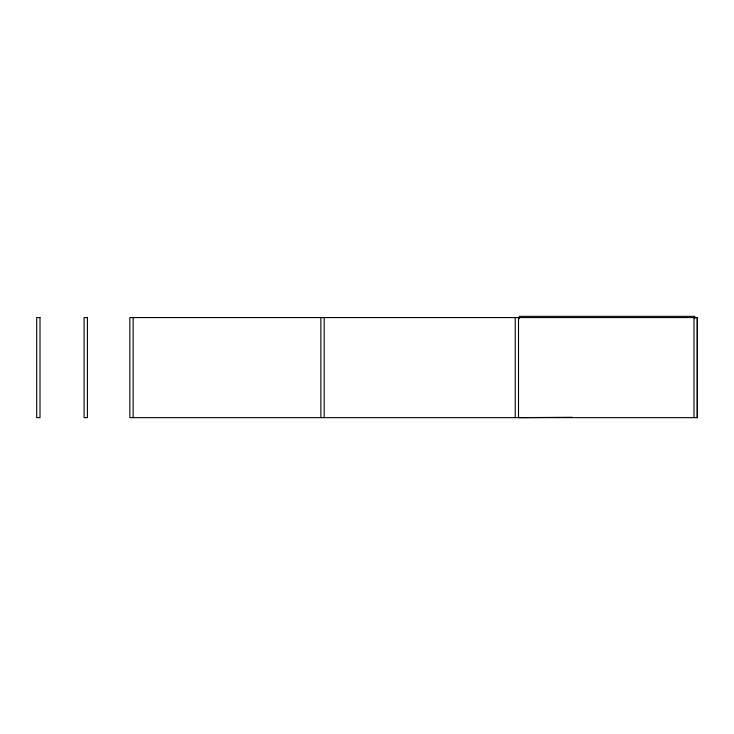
<?xml version="1.0" encoding="UTF-8"?>
<svg xmlns="http://www.w3.org/2000/svg" width="734" height="734" viewBox="0 0 734 734"><rect width="100%" height="100%" fill="white"/><g stroke="black" fill="none" stroke-linecap="round" stroke-linejoin="round"><path stroke-width="1.1" d="M572.281 417.279L518.516 417.646L518.516 317.565M697.236 317.565L697.236 417.646M694.749 318.629L694.749 316.354L519.268 316.354L519.268 318.639M693.997 317.565L693.997 417.646M515.213 317.565L515.213 417.646M324.18 317.565L324.18 417.646M320.868 317.565L320.868 417.646M133.148 317.565L133.148 417.646M40.003 317.565L36.7 317.565L36.7 417.646L40.003 417.646L40.003 317.565M87.419 317.565L84.116 317.565L84.116 417.646L87.419 417.646L87.419 317.565M697.3 317.565L129.845 317.565L129.845 417.646L697.3 417.646L697.3 317.565"/></g></svg>
